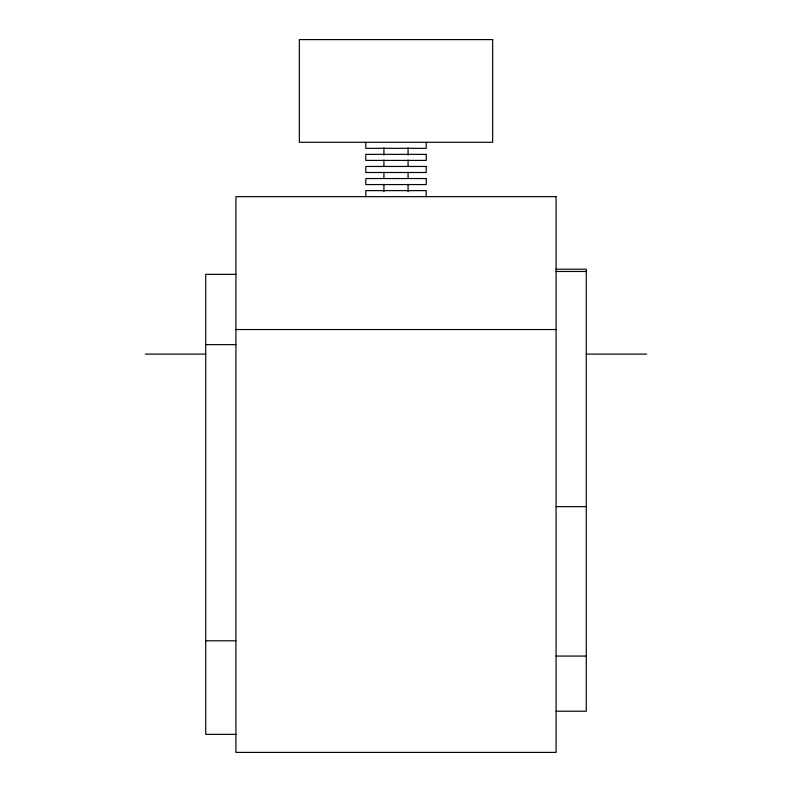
<?xml version="1.0" encoding="UTF-8"?>
<svg xmlns="http://www.w3.org/2000/svg" width="792" height="792" viewBox="0 0 792 792"><rect width="100%" height="100%" fill="white"/><g stroke="black" fill="none" stroke-linecap="round" stroke-linejoin="round"><path stroke-width="1.19" d="M556.073 269.211L586.278 269.211L586.278 711.216L556.073 711.216M556.073 271.478L586.278 271.478M235.927 274.349L205.722 274.349L205.722 734.382L235.927 734.382M235.927 329.551L556.073 329.551M205.722 344.649L235.927 344.649M145.312 354.103L205.722 354.103M586.278 354.103L646.688 354.103M556.073 506.642L586.278 506.642M205.722 640.797L235.927 640.797M556.073 656.063L586.278 656.063M426.205 142.293L426.205 148.332L365.795 148.332L365.795 142.293M426.205 196.654L426.205 190.615L365.795 190.615L365.795 196.654M408.078 147.807L408.078 155.133M408.078 160.024L408.078 166.122M408.078 172.23L408.078 178.339M408.078 184.447L408.078 191.773M383.922 147.807L383.922 155.133M383.922 160.024L383.922 166.122M383.922 172.23L383.922 178.339M383.922 184.447L383.922 191.773M492.654 39.6L299.346 39.6L299.346 142.293L492.654 142.293L492.654 39.6M426.205 154.371L365.795 154.371L365.795 160.41L426.205 160.41L426.205 154.371M426.205 166.459L365.795 166.459L365.795 172.498L426.205 172.498L426.205 166.459M426.205 178.537L365.795 178.537L365.795 184.576L426.205 184.576L426.205 178.537M556.073 196.654L235.927 196.654L235.927 752.4L556.073 752.4L556.073 196.654"/></g></svg>
